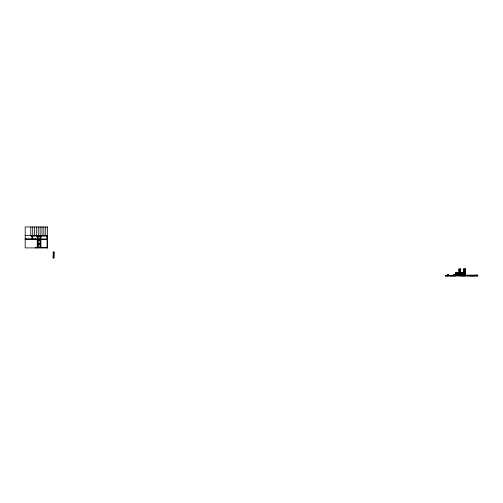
<?xml version="1.0" encoding="UTF-8"?>
<svg xmlns="http://www.w3.org/2000/svg" width="503" height="503" viewBox="0 0 503 503"><rect width="100%" height="100%" fill="white"/><g stroke="black" fill="none" stroke-linecap="round" stroke-linejoin="round"><path stroke-width="0.75" d="M40.234 236.152L40.756 236.152L40.253 235.926L40.774 235.448L40.749 247.375L40.315 247.375M40.756 247.149L40.227 247.375L40.749 247.375M40.234 244.842L40.756 244.615L40.234 244.615M40.24 242.339L40.762 242.113L40.234 242.113M40.246 239.749L40.768 239.749L40.234 239.749L40.246 238.944M40.253 236.938L40.253 235.448L40.234 247.375M32.5 235.964L47.609 235.964L47.068 236.152M53.375 256.781L53.375 253.204M37.341 247.306L37.203 236.328L40.152 236.328L40.177 247.413L37.977 247.419L37.945 236.328L38.09 247.419M37.316 236.504L40.152 236.498L38.052 236.523M37.323 239.918L37.209 240.025M37.958 239.805L40.158 239.912M38.071 240.032L40.158 240.025M38.071 240.088L40.158 240.082M38.071 240.252L40.158 240.195M38.071 240.365L40.158 240.359M37.335 243.615L37.222 243.716M38.077 243.609L40.171 243.603M40.171 243.716L37.964 243.716M38.077 243.779L40.171 243.773M38.077 243.892L40.171 243.886M38.09 247.306L40.177 247.3M25.188 235.404L47.609 235.404M32.5 235.662L31.978 235.442L31.978 238.944M31.978 235.888L32.5 235.888M31.978 236.108L32.5 236.108M47.068 236.372L47.59 236.372M31.978 236.517L32.5 236.517M47.068 237.007L47.59 237.007M47.59 237.227L47.068 237.227L47.59 237.246M31.978 238.718L32.5 238.718M25.15 238.944L47.609 238.944M25.15 239.466L47.609 239.466M47.068 239.522L47.59 239.522M47.068 239.749L47.59 239.749M40.234 246.929L40.756 246.929M47.068 246.929L47.59 246.929M47.068 247.149L47.59 247.149M47.609 247.375L35.845 247.375L35.845 247.897M53.299 252.305L53.821 252.305M53.186 252.607L53.934 252.607M53.186 257.379L53.934 257.379M53.299 257.681L53.821 257.681M458.478 268.866L458.516 276.028M459.371 268.866L459.371 276.028M456.686 272.444L456.737 276.028M457.353 272.444L457.284 276.028M461.163 272.444L461.22 276.028M466.577 275.135L466.539 276.028M467.136 275.135L467.18 276.028M468.997 275.135L468.922 276.028M465.941 275.279L465.941 276.028M47.609 235.964L47.383 235.442M40.253 235.926L40.774 235.926L40.756 247.375M40.227 247.149L40.749 247.149M34.5 235.448L30.224 235.404M53.746 256.781L53.708 253.072M37.316 236.328L37.341 247.419M53.375 252.305L53.375 257.379M477.284 275.135L477.246 276.028M47.383 247.375L47.383 247.897M47.156 235.442L47.156 235.964M47.163 247.375L47.163 247.897M47.068 235.926L47.068 247.375M46.282 235.442L46.282 235.964M46.295 247.375L46.295 247.897M46.069 247.375L46.069 247.897M46.062 235.442L46.062 235.964M45.742 226.972L45.742 235.404M44.006 235.442L44.006 235.964M43.874 226.972L43.874 235.404M43.786 235.442L43.786 235.964M43.792 247.375L43.792 247.897M43.572 247.375L43.572 247.897M42.007 226.972L42.007 235.404M41.416 235.442L41.416 235.964M41.296 247.375L41.296 247.897M41.196 235.442L41.196 235.964M41.07 247.375L41.07 247.897M40.611 235.448L40.611 235.926M40.133 226.972L40.133 235.404M38.92 235.442L38.92 235.964M38.788 247.375L38.788 247.897M38.693 235.442L38.693 235.964M38.568 247.375L38.568 247.897M38.266 226.972L38.266 235.404M36.398 226.972L36.43 235.964M36.291 247.375L36.291 247.897M36.203 235.442L36.203 235.964M36.065 247.375L36.065 247.897M35.487 238.944L35.487 239.466M35.26 238.944L35.26 239.466M35.034 238.944L35.034 239.466M34.531 226.972L34.531 235.404M34.154 235.448L34.154 235.97M33.927 235.448L33.927 235.97M33.915 238.944L33.915 239.466M33.695 238.944L33.695 239.466M32.947 235.442L32.947 235.964M32.664 226.972L32.72 235.964M32.5 235.442L32.5 238.944M31.419 238.944L31.419 239.466M31.192 238.944L31.192 239.466M30.79 226.972L30.79 235.404M28.916 238.944L28.916 239.466M28.696 238.944L28.696 239.466M26.42 238.938L26.42 239.459M26.194 238.938L26.194 239.459M25.408 238.944L25.408 239.466M47.609 226.972L25.188 226.972L25.188 247.897L47.609 247.897L47.609 226.972M40.756 236.372L40.234 236.372L40.774 236.372M32.5 236.743L31.978 236.743L32.5 236.762M40.756 239.522L40.234 239.522L40.768 239.522M53.299 252.009L53.186 257.976L53.299 252.009M53.928 252.009L53.821 257.976L53.928 252.009M460.038 268.866L459.968 276.028L460.038 268.866M460.673 268.866L460.566 276.028L460.673 268.866M463.609 268.866L463.552 276.028L463.609 268.866M464.225 268.866L464.15 276.028L464.225 268.866M464.841 268.866L464.747 276.028L464.841 268.866M465.457 268.866L465.344 276.028L465.457 268.866M455.831 272.444L455.793 276.028L455.831 272.444M457.988 272.444L457.881 276.028L457.988 272.444M461.836 272.444L461.76 276.028L461.836 272.444M462.452 272.444L462.358 276.028L462.452 272.444M463.068 272.444L462.955 276.028L463.068 272.444M448.557 274.349L448.443 276.028L448.557 274.349M454.523 274.349L454.297 276.028L454.523 274.349M447.959 274.644L447.846 276.028L447.959 274.644M453.926 274.644L453.7 276.028L453.926 274.644M447.362 274.946L447.249 276.028L447.362 274.946M453.329 274.946L453.102 276.028L453.329 274.946M446.765 275.204L446.651 276.028L446.765 275.204M467.784 275.135L467.727 276.028L467.784 275.135M468.394 275.135L468.324 276.028L468.394 275.135M469.607 275.135L469.519 276.028L469.607 275.135M470.211 275.135L470.116 276.028L470.211 275.135M470.833 275.135L470.714 276.028L470.833 275.135M471.443 275.135L471.311 276.028L471.443 275.135M472.065 275.135L471.908 276.028L472.065 275.135M472.675 275.135L472.506 276.028L472.675 275.135M473.298 275.135L473.103 276.028L473.298 275.135M473.908 275.135L473.7 276.028L473.908 275.135M474.555 275.135L474.298 276.028L474.555 275.135M475.165 275.135L474.895 276.028L475.165 275.135M475.901 275.135L475.492 275.135L475.492 276.028L475.901 276.028L475.901 275.135M476.504 275.135L476.09 275.135L476.09 276.028L476.504 276.028L476.504 275.135M477.85 275.135L476.687 275.135L476.687 276.028L477.85 276.028L477.85 275.135M452.731 275.242L452.511 276.028L452.731 275.242M446.167 275.506L446.054 276.028L446.167 275.506M450.342 275.506L450.122 276.028L450.342 275.506M450.94 275.506L450.719 276.028L450.94 275.506M451.537 275.506L451.317 276.028L451.537 275.506M452.134 275.506L451.914 276.028L452.134 275.506M455.416 275.506L454.894 275.506L454.894 276.028L455.416 276.028L455.416 275.506M445.57 275.657L445.457 276.028L445.57 275.657M449.745 275.657L449.525 276.028L449.745 275.657"/></g></svg>
